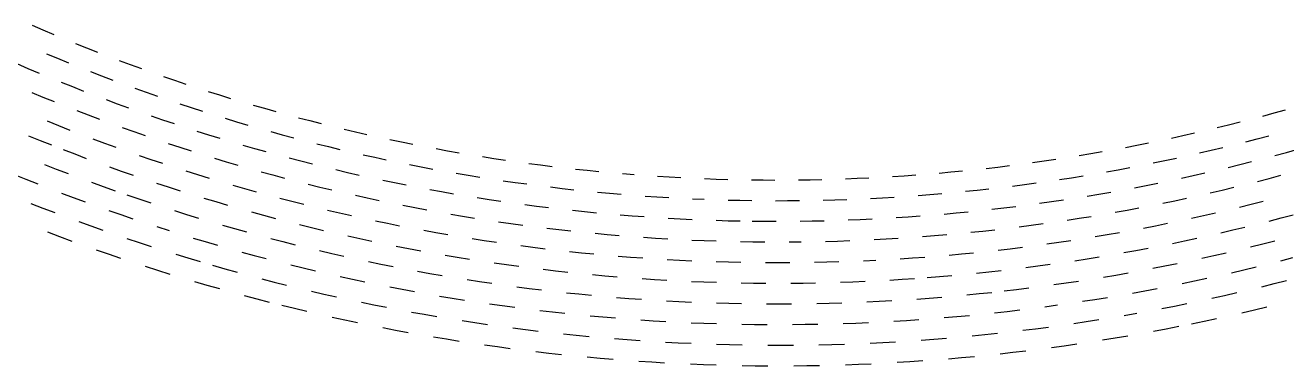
# Model space of a CAD drawing. Header units: metres. Extents: x -298 to 300, y -298 to 299.
# Drawn here: x -109.4 to 73.3, y -297.7 to -248.4 of the extents above; entities that cross this region are included whole.
import ezdxf

# ---------------------------------------------------------------- set-up
doc = ezdxf.new("R2010")
doc.units = ezdxf.units.M

msp = doc.modelspace()

# ---------------------------------------------------------------- linework, layer by layer
for p, q in [((-108.40089, -248.39888, -692.8203), (-106.83686, -249.07234, -692.8203)), ((-106.83686, -249.07234, -692.8203), (-105.268684, -249.73598, -692.8203)), ((-102.12, -251.03355, -692.8203), (-100.53962, -251.6675, -692.8203)), ((-100.53962, -251.6675, -692.8203), (-98.95533, -252.29147, -692.8203)), ((-106.334724, -252.53215, -692.8203), (-104.74482, -253.19254, -692.8203)), ((-104.74482, -253.19254, -692.8203), (-103.150826, -253.84293, -692.8203)), ((-95.775154, -253.50949, -692.8203), (-94.17939, -254.10347, -692.8203)), ((-110.60096, -253.96489, -692.8203), (-109.00196, -254.65207, -692.8203)), ((-109.00196, -254.65207, -692.8203), (-107.39863, -255.3292, -692.8203)), ((-99.95075, -255.11357, -692.8203), (-98.34486, -255.73376, -692.8203)), ((-98.34486, -255.73376, -692.8203), (-96.735054, -256.34384, -692.8203)), ((-94.17939, -254.10347, -692.8203), (-92.57996, -254.68742, -692.8203)), ((-104.17951, -256.65308, -692.8203), (-102.56379, -257.29984, -692.8203)), ((-102.56379, -257.29984, -692.8203), (-100.94404, -257.93643, -692.8203)), ((-93.50422, -257.53363, -692.8203), (-91.88331, -258.11325, -692.8203)), ((-89.37037, -255.82507, -692.8203), (-87.76026, -256.37875, -692.8203)), ((-87.76026, -256.37875, -692.8203), (-86.146736, -256.9223, -692.8203)), ((-108.46046, -258.12704, -692.8203), (-106.835396, -258.80066, -692.8203)), ((-106.835396, -258.80066, -692.8203), (-105.20612, -259.46408, -692.8203)), ((-97.69282, -259.179, -692.8203), (-96.06141, -259.7849, -692.8203)), ((-91.88331, -258.11325, -692.8203), (-90.258736, -258.68268, -692.8203)), ((-82.909676, -257.97888, -692.8203), (-81.28626, -258.4919, -692.8203)), ((-81.28626, -258.4919, -692.8203), (-79.659676, -258.99472, -692.8203)), ((-101.93525, -260.7601, -692.8203), (-100.29383, -261.39267, -692.8203)), ((-96.06141, -259.7849, -692.8203), (-94.42628, -260.38055, -692.8203)), ((-86.99915, -259.79083, -692.8203), (-85.364265, -260.3295, -692.8203)), ((-85.364265, -260.3295, -692.8203), (-83.72602, -260.8579, -692.8203)), ((-76.397224, -259.9696, -692.8203), (-74.76154, -260.44165, -692.8203)), ((-74.76154, -260.44165, -692.8203), (-73.12287, -260.9034, -692.8203)), ((69.803215, -261.55344, -692.8203), (71.44439, -261.1069, -692.8203)), ((71.44439, -261.1069, -692.8203), (73.082695, -260.65005, -692.8203)), ((-106.2306, -262.27588, -692.8203), (-104.579475, -262.93542, -692.8203)), ((-104.579475, -262.93542, -692.8203), (-102.924324, -263.58453, -692.8203)), ((-100.29383, -261.39267, -692.8203), (-98.648445, -262.0149, -692.8203)), ((-91.144966, -261.541, -692.8203), (-89.49891, -262.10568, -692.8203)), ((-89.49891, -262.10568, -692.8203), (-87.849434, -262.66003, -692.8203)), ((-80.439766, -261.88376, -692.8203), (-78.79188, -262.3812, -692.8203)), ((-78.79188, -262.3812, -692.8203), (-77.14094, -262.86823, -692.8203)), ((-69.837105, -261.79596, -692.8203), (-68.19013, -262.22675, -692.8203)), ((-68.19013, -262.22675, -692.8203), (-66.540474, -262.64713, -692.8203)), ((63.21123, -263.2363, -692.8203), (64.86321, -262.8311, -692.8203)), ((64.86321, -262.8311, -692.8203), (66.512566, -262.41556, -692.8203)), ((-108.91749, -264.41214, -692.8203), (-107.25294, -265.0885, -692.8203)), ((-99.60194, -264.85153, -692.8203), (-97.93488, -265.46933, -692.8203)), ((-95.3462, -263.22824, -692.8203), (-93.68946, -263.81934, -692.8203)), ((-93.68946, -263.81934, -692.8203), (-92.02906, -264.4, -692.8203)), ((-84.54017, -263.73758, -692.8203), (-82.8805, -264.26074, -692.8203)), ((-82.8805, -264.26074, -692.8203), (-81.21766, -264.77344, -692.8203)), ((-73.830086, -263.81113, -692.8203), (-72.17036, -264.26697, -692.8203)), ((-72.17036, -264.26697, -692.8203), (-70.50776, -264.71234, -692.8203)), ((-63.23347, -263.45682, -692.8203), (-61.576244, -263.84604, -692.8203)), ((-61.576244, -263.84604, -692.8203), (-59.916637, -264.22485, -692.8203)), ((56.578785, -264.75302, -692.8203), (58.240467, -264.38947, -692.8203)), ((58.240467, -264.38947, -692.8203), (59.89983, -264.01547, -692.8203)), ((67.34777, -265.28915, -692.8203), (69.01244, -264.85794, -692.8203)), ((69.01244, -264.85794, -692.8203), (70.67443, -264.4163, -692.8203)), ((-107.25294, -265.0885, -692.8203), (-105.584175, -265.7544, -692.8203)), ((-103.91126, -266.4098, -692.8203), (-102.23426, -267.05466, -692.8203)), ((-97.93488, -265.46933, -692.8203), (-96.263985, -266.07666, -692.8203)), ((-88.69752, -265.52994, -692.8203), (-87.0265, -266.0792, -692.8203)), ((-87.0265, -266.0792, -692.8203), (-85.35206, -266.61792, -692.8203)), ((-77.882454, -265.76746, -692.8203), (-76.21027, -266.24872, -692.8203)), ((-76.21027, -266.24872, -692.8203), (-74.535164, -266.71945, -692.8203)), ((-67.174446, -265.57175, -692.8203), (-65.50379, -265.9857, -692.8203)), ((-65.50379, -265.9857, -692.8203), (-63.830578, -266.38913, -692.8203)), ((-56.590466, -264.95114, -692.8203), (-54.924023, -265.29858, -692.8203)), ((-54.924023, -265.29858, -692.8203), (-53.255505, -265.63556, -692.8203)), ((-49.912304, -266.27798, -692.8203), (-48.237743, -266.58347, -692.8203)), ((-48.237743, -266.58347, -692.8203), (-46.56135, -266.87836, -692.8203)), ((49.910023, -266.10263, -692.8203), (51.58037, -265.78094, -692.8203)), ((51.58037, -265.78094, -692.8203), (53.248646, -265.44876, -692.8203)), ((60.662525, -266.90915, -692.8203), (62.337635, -266.5199, -692.8203)), ((62.337635, -266.5199, -692.8203), (64.01025, -266.12012, -692.8203)), ((73.22497, -266.82092, -692.8203), (74.89916, -266.35278, -692.8203)), ((-102.23426, -267.05466, -692.8203), (-100.55329, -267.68896, -692.8203)), ((-92.91096, -267.2597, -692.8203), (-91.22895, -267.8354, -692.8203)), ((-91.22895, -267.8354, -692.8203), (-89.5434, -268.4005, -692.8203)), ((-81.993355, -267.66373, -692.8203), (-80.30915, -268.1708, -692.8203)), ((-80.30915, -268.1708, -692.8203), (-78.62177, -268.66727, -692.8203)), ((-71.176155, -267.62927, -692.8203), (-69.4925, -268.06836, -692.8203)), ((-69.4925, -268.06836, -692.8203), (-67.80616, -268.49683, -692.8203)), ((-60.47688, -267.16446, -692.8203), (-58.79646, -267.5363, -692.8203)), ((-58.79646, -267.5363, -692.8203), (-57.11372, -267.89755, -692.8203)), ((-43.203136, -267.43658, -692.8203), (-41.521557, -267.69983, -692.8203)), ((-41.521557, -267.69983, -692.8203), (-39.83833, -267.95255, -692.8203)), ((-36.467358, -268.42618, -692.8203), (-34.779736, -268.6471, -692.8203)), ((36.480335, -268.29733, -692.8203), (38.164906, -268.05994, -692.8203)), ((38.164906, -268.05994, -692.8203), (39.84795, -267.81195, -692.8203)), ((43.209095, -267.28433, -692.8203), (44.887135, -267.00473, -692.8203)), ((44.887135, -267.00473, -692.8203), (46.563282, -266.71454, -692.8203)), ((53.938465, -268.3607, -692.8203), (55.622913, -268.01364, -692.8203)), ((55.622913, -268.01364, -692.8203), (57.305103, -267.656, -692.8203)), ((66.499626, -268.58807, -692.8203), (68.18511, -268.16214, -692.8203)), ((71.547844, -267.27853, -692.8203), (73.22497, -266.82092, -692.8203)), ((-110.99122, -270.0269, -692.8203), (-109.29127, -270.7162, -692.8203)), ((-106.58668, -268.5742, -692.8203), (-104.896065, -269.2358, -692.8203)), ((-104.896065, -269.2358, -692.8203), (-103.2013, -269.8868, -692.8203)), ((-97.179634, -268.9258, -692.8203), (-95.48707, -269.5283, -692.8203)), ((-95.48707, -269.5283, -692.8203), (-93.79072, -270.12015, -692.8203)), ((-86.16187, -269.4989, -692.8203), (-84.46601, -270.0321, -692.8203)), ((-84.46601, -270.0321, -692.8203), (-82.76685, -270.55466, -692.8203)), ((-75.23798, -269.62833, -692.8203), (-73.54163, -270.0929, -692.8203)), ((-73.54163, -270.0929, -692.8203), (-71.842415, -270.54675, -692.8203)), ((-64.425545, -269.32196, -692.8203), (-62.731457, -269.71857, -692.8203)), ((-62.731457, -269.71857, -692.8203), (-61.034924, -270.1045, -692.8203)), ((-53.74171, -268.5883, -692.8203), (-52.052563, -268.9178, -692.8203)), ((-52.052563, -268.9178, -692.8203), (-50.36134, -269.23663, -692.8203)), ((-46.973156, -269.8424, -692.8203), (-45.276318, -270.1293, -692.8203)), ((-45.276318, -270.1293, -692.8203), (-43.57777, -270.40555, -692.8203)), ((-34.779736, -268.6471, -692.8203), (-33.09077, -268.8574, -692.8203)), ((-29.709116, -269.24612, -692.8203), (-28.01655, -269.42456, -692.8203)), ((-28.01655, -269.42456, -692.8203), (-26.322886, -269.59235, -692.8203)), ((-22.932688, -269.896, -692.8203), (-21.236216, -270.03183, -692.8203)), ((-17.841013, -270.2715, -692.8203), (-16.142344, -270.37534, -692.8203)), ((16.169363, -270.318, -692.8203), (17.8673, -270.20813, -692.8203)), ((17.8673, -270.20813, -692.8203), (19.564444, -270.08765, -692.8203)), ((22.956228, -269.81464, -692.8203), (24.650747, -269.66217, -692.8203)), ((24.650747, -269.66217, -692.8203), (26.344229, -269.49905, -692.8203)), ((29.727957, -269.14093, -692.8203), (31.418081, -268.94595, -692.8203)), ((31.418081, -268.94595, -692.8203), (33.10686, -268.74036, -692.8203)), ((42.090443, -270.49286, -692.8203), (43.788685, -270.22018, -692.8203)), ((47.179676, -269.64288, -692.8203), (48.872425, -269.33826, -692.8203)), ((48.872425, -269.33826, -692.8203), (50.56316, -269.023, -692.8203)), ((58.03362, -270.55853, -692.8203), (59.73174, -270.18573, -692.8203)), ((59.73174, -270.18573, -692.8203), (61.42748, -269.80225, -692.8203)), ((64.811516, -269.00342, -692.8203), (66.499626, -268.58807, -692.8203)), ((70.72552, -270.59268, -692.8203), (72.423454, -270.14017, -692.8203)), ((-109.29127, -270.7162, -692.8203), (-107.587166, -271.39478, -692.8203)), ((-99.79975, -271.15677, -692.8203), (-98.09309, -271.7757, -692.8203)), ((-98.09309, -271.7757, -692.8203), (-96.38264, -272.38388, -692.8203)), ((-90.38715, -271.27176, -692.8203), (-88.68006, -271.8315, -692.8203)), ((-88.68006, -271.8315, -692.8203), (-86.96949, -272.38052, -692.8203)), ((-79.358955, -271.5677, -692.8203), (-77.650276, -272.0581, -692.8203)), ((-77.650276, -272.0581, -692.8203), (-75.93861, -272.53778, -692.8203)), ((-68.43568, -271.42245, -692.8203), (-66.72828, -271.8442, -692.8203)), ((-66.72828, -271.8442, -692.8203), (-65.01826, -272.25525, -692.8203)), ((-57.634777, -270.84436, -692.8203), (-55.931286, -271.19827, -692.8203)), ((-55.931286, -271.19827, -692.8203), (-54.22566, -271.54144, -692.8203)), ((-40.17561, -270.92596, -692.8203), (-38.47212, -271.17014, -692.8203)), ((-38.47212, -271.17014, -692.8203), (-36.767223, -271.4036, -692.8203)), ((-33.35322, -271.83835, -692.8203), (-31.644236, -272.03964, -692.8203)), ((-31.644236, -272.03964, -692.8203), (-29.934092, -272.23016, -692.8203)), ((-16.142344, -270.37534, -692.8203), (-14.443125, -270.4685, -692.8203)), ((-11.0431, -270.62277, -692.8203), (-9.342478, -270.68387, -692.8203)), ((-9.342478, -270.68387, -692.8203), (-7.641489, -270.7343, -692.8203)), ((-4.238779, -270.8031, -692.8203), (-2.537241, -270.82144, -692.8203)), ((-2.537241, -270.82144, -692.8203), (-0.835581, -270.82913, -692.8203)), ((2.567556, -270.81238, -692.8203), (4.268972, -270.78796, -692.8203)), ((4.268972, -270.78796, -692.8203), (5.970205, -270.7529, -692.8203)), ((9.371756, -270.65063, -692.8203), (11.071951, -270.5835, -692.8203)), ((11.071951, -270.5835, -692.8203), (12.771658, -270.50568, -692.8203)), ((28.449392, -272.2892, -692.8203), (30.159292, -272.1022, -692.8203)), ((33.575367, -271.69595, -692.8203), (35.28136, -271.47675, -692.8203)), ((35.28136, -271.47675, -692.8203), (36.98595, -271.2468, -692.8203)), ((40.390553, -270.75485, -692.8203), (42.090443, -270.49286, -692.8203)), ((51.218494, -271.9429, -692.8203), (52.925526, -271.61288, -692.8203)), ((52.925526, -271.61288, -692.8203), (54.63042, -271.27213, -692.8203)), ((63.906055, -272.29587, -692.8203), (65.61492, -271.88614, -692.8203)), ((69.02471, -271.03455, -692.8203), (70.72552, -270.59268, -692.8203)), ((-104.16621, -272.71973, -692.8203), (-102.44959, -273.36606, -692.8203)), ((-102.44959, -273.36606, -692.8203), (-100.72901, -274.0016, -692.8203)), ((-94.66834, -272.98126, -692.8203), (-92.950386, -273.5679, -692.8203)), ((-92.950386, -273.5679, -692.8203), (-91.22877, -274.1437, -692.8203)), ((-83.538216, -273.44623, -692.8203), (-81.817635, -273.96286, -692.8203)), ((-81.817635, -273.96286, -692.8203), (-80.09388, -274.4687, -692.8203)), ((-72.50648, -273.46478, -692.8203), (-70.78608, -273.9121, -692.8203)), ((-70.78608, -273.9121, -692.8203), (-69.062996, -274.3486, -692.8203)), ((-61.59071, -273.045, -692.8203), (-59.873302, -273.42374, -692.8203)), ((-59.873302, -273.42374, -692.8203), (-58.153576, -273.79163, -692.8203)), ((-50.808178, -272.19562, -692.8203), (-49.096447, -272.50656, -692.8203)), ((-49.096447, -272.50656, -692.8203), (-47.382824, -272.80676, -692.8203)), ((-43.950085, -273.37485, -692.8203), (-42.23115, -273.64267, -692.8203)), ((-42.23115, -273.64267, -692.8203), (-40.51057, -273.89972, -692.8203)), ((-26.510324, -272.57898, -692.8203), (-24.796946, -272.73724, -692.8203)), ((-24.796946, -272.73724, -692.8203), (-23.08259, -272.88474, -692.8203)), ((-19.651316, -273.1474, -692.8203), (-17.93458, -273.26254, -692.8203)), ((-17.93458, -273.26254, -692.8203), (-16.217112, -273.3669, -692.8203)), ((-12.780527, -273.54324, -692.8203), (-11.061472, -273.6152, -692.8203)), ((-7.622263, -273.72675, -692.8203), (-5.902231, -273.7663, -692.8203)), ((-5.902231, -273.7663, -692.8203), (-4.181955, -273.79507, -692.8203)), ((-0.741221, -273.82013, -692.8203), (0.979238, -273.81647, -692.8203)), ((0.979238, -273.81647, -692.8203), (2.699575, -273.80197, -692.8203)), ((6.139761, -273.7406, -692.8203), (7.859426, -273.6937, -692.8203)), ((7.859426, -273.6937, -692.8203), (9.578787, -273.63596, -692.8203)), ((13.016226, -273.48816, -692.8203), (14.734121, -273.39807, -692.8203)), ((14.734121, -273.39807, -692.8203), (16.451406, -273.29718, -692.8203)), ((19.88384, -273.06305, -692.8203), (21.598867, -272.9298, -692.8203)), ((21.598867, -272.9298, -692.8203), (23.312979, -272.7858, -692.8203)), ((26.738333, -272.46548, -692.8203), (28.449392, -272.2892, -692.8203)), ((37.493824, -274.19595, -692.8203), (39.215443, -273.95206, -692.8203)), ((39.215443, -273.95206, -692.8203), (40.935413, -273.6974, -692.8203)), ((44.370472, -273.15564, -692.8203), (46.085316, -272.8686, -692.8203)), ((46.085316, -272.8686, -692.8203), (47.79833, -272.57077, -692.8203)), ((55.324635, -274.18307, -692.8203), (57.045643, -273.8272, -692.8203)), ((57.045643, -273.8272, -692.8203), (58.76433, -273.4605, -692.8203)), ((62.19463, -272.69485, -692.8203), (63.906055, -272.29587, -692.8203)), ((68.14489, -274.3427, -692.8203), (69.86645, -273.90634, -692.8203)), ((-108.5857, -274.21603, -692.8203), (-106.859566, -274.89014, -692.8203)), ((-106.859566, -274.89014, -692.8203), (-105.12928, -275.55334, -692.8203)), ((-97.27601, -275.24014, -692.8203), (-95.54383, -275.8431, -692.8203)), ((-87.77491, -275.2628, -692.8203), (-86.042854, -275.80603, -692.8203)), ((-86.042854, -275.80603, -692.8203), (-84.30738, -276.33838, -692.8203)), ((-76.63703, -275.44778, -692.8203), (-74.90412, -275.92102, -692.8203)), ((-65.60871, -275.18903, -692.8203), (-63.877758, -275.59296, -692.8203)), ((-63.877758, -275.59296, -692.8203), (-62.1443, -275.986, -692.8203)), ((-54.70741, -274.495, -692.8203), (-52.98115, -274.8304, -692.8203)), ((-52.98115, -274.8304, -692.8203), (-51.252758, -275.155, -692.8203)), ((-47.790173, -275.7715, -692.8203), (-46.056103, -276.06342, -692.8203)), ((-37.06483, -274.38132, -692.8203), (-35.339794, -274.60587, -692.8203)), ((-35.339794, -274.60587, -692.8203), (-33.613354, -274.81958, -692.8203)), ((-30.156748, -275.21442, -692.8203), (-28.426706, -275.39554, -692.8203)), ((-28.426706, -275.39554, -692.8203), (-26.695505, -275.5658, -692.8203)), ((23.672049, -275.7567, -692.8203), (25.40386, -275.59964, -692.8203)), ((25.40386, -275.59964, -692.8203), (27.134695, -275.4317, -692.8203)), ((30.592886, -275.06317, -692.8203), (32.32018, -274.8626, -692.8203)), ((32.32018, -274.8626, -692.8203), (34.04613, -274.6512, -692.8203)), ((48.419178, -275.49826, -692.8203), (50.14861, -275.18573, -692.8203)), ((50.14861, -275.18573, -692.8203), (51.876087, -274.86234, -692.8203)), ((61.23186, -275.9799, -692.8203), (62.963917, -275.58688, -692.8203)), ((66.420525, -274.76828, -692.8203), (68.14489, -274.3427, -692.8203)), ((-101.65638, -276.84708, -692.8203), (-99.91395, -277.47754, -692.8203)), ((-99.91395, -277.47754, -692.8203), (-98.16755, -278.09705, -692.8203)), ((-95.54383, -275.8431, -692.8203), (-93.80781, -276.43518, -692.8203)), ((-90.32496, -277.58652, -692.8203), (-88.57819, -278.14575, -692.8203)), ((-80.82667, -277.3703, -692.8203), (-79.08149, -277.86984, -692.8203)), ((-74.90412, -275.92102, -692.8203), (-73.16828, -276.38336, -692.8203)), ((-69.68806, -277.27524, -692.8203), (-67.943855, -277.70477, -692.8203)), ((-58.670177, -276.73935, -692.8203), (-56.929638, -277.0996, -692.8203)), ((-56.929638, -277.0996, -692.8203), (-55.186962, -277.44894, -692.8203)), ((-46.056103, -276.06342, -692.8203), (-44.3202, -276.34445, -692.8203)), ((-40.843334, -276.87375, -692.8203), (-39.10255, -277.12198, -692.8203)), ((-39.10255, -277.12198, -692.8203), (-37.36018, -277.35928, -692.8203)), ((-23.230234, -275.87363, -692.8203), (-21.496225, -276.0112, -692.8203)), ((-21.496225, -276.0112, -692.8203), (-19.761423, -276.1379, -692.8203)), ((-16.289621, -276.35855, -692.8203), (-14.552805, -276.4525, -692.8203)), ((-14.552805, -276.4525, -692.8203), (-12.815439, -276.53558, -692.8203)), ((-9.339304, -276.66895, -692.8203), (-7.600718, -276.7192, -692.8203)), ((-7.600718, -276.7192, -692.8203), (-5.861887, -276.75858, -692.8203)), ((-4.122873, -276.78702, -692.8203), (-2.383738, -276.80453, -692.8203)), ((-2.383738, -276.80453, -692.8203), (-0.64448, -276.81113, -692.8203)), ((2.833852, -276.7915, -692.8203), (4.572805, -276.76532, -692.8203)), ((4.572805, -276.76532, -692.8203), (6.311575, -276.72818, -692.8203)), ((9.788137, -276.6212, -692.8203), (11.525808, -276.5513, -692.8203)), ((11.525808, -276.5513, -692.8203), (13.263052, -276.4705, -692.8203)), ((16.735647, -276.27618, -692.8203), (18.470999, -276.16266, -692.8203)), ((18.470999, -276.16266, -692.8203), (20.205557, -276.03824, -692.8203)), ((34.519093, -277.60617, -692.8203), (36.262196, -277.38092, -692.8203)), ((36.262196, -277.38092, -692.8203), (38.003895, -277.1447, -692.8203)), ((41.482533, -276.63953, -692.8203), (43.21935, -276.37054, -692.8203)), ((43.21935, -276.37054, -692.8203), (44.954456, -276.09067, -692.8203)), ((52.535877, -277.7813, -692.8203), (54.27959, -277.4429, -692.8203)), ((54.27959, -277.4429, -692.8203), (56.021046, -277.09354, -692.8203)), ((59.497303, -276.362, -692.8203), (61.23186, -275.9799, -692.8203)), ((65.48321, -278.0696, -692.8203), (67.228325, -277.64984, -692.8203)), ((70.71044, -276.77753, -692.8203), (72.44726, -276.32498, -692.8203)), ((72.44726, -276.32498, -692.8203), (74.181206, -275.8615, -692.8203)), ((-106.16718, -278.35834, -692.8203), (-104.414986, -279.0172, -692.8203)), ((-104.414986, -279.0172, -692.8203), (-102.6587, -279.665, -692.8203)), ((-94.6634, -279.30304, -692.8203), (-92.90571, -279.88953, -692.8203)), ((-85.07435, -279.2312, -692.8203), (-83.31739, -279.7574, -692.8203)), ((-79.08149, -277.86984, -692.8203), (-77.33332, -278.35837, -692.8203)), ((-73.82789, -279.30246, -692.8203), (-72.07081, -279.75797, -692.8203)), ((-67.943855, -277.70477, -692.8203), (-66.19703, -278.12332, -692.8203)), ((-62.69563, -278.92743, -692.8203), (-60.941296, -279.31296, -692.8203)), ((-60.941296, -279.31296, -692.8203), (-59.18452, -279.68747, -692.8203)), ((-51.69514, -278.11475, -692.8203), (-49.94618, -278.43115, -692.8203)), ((-49.94618, -278.43115, -692.8203), (-48.195324, -278.73657, -692.8203)), ((-44.68806, -279.31436, -692.8203), (-42.931774, -279.58673, -692.8203)), ((-33.87129, -277.80103, -692.8203), (-32.12489, -278.00543, -692.8203)), ((-32.12489, -278.00543, -692.8203), (-30.377207, -278.19885, -692.8203)), ((-26.878428, -278.55276, -692.8203), (-25.127512, -278.71323, -692.8203)), ((-25.127512, -278.71323, -692.8203), (-23.37562, -278.86267, -692.8203)), ((-19.869211, -279.12854, -692.8203), (-18.114878, -279.24496, -692.8203)), ((-18.114878, -279.24496, -692.8203), (-16.359873, -279.3503, -692.8203)), ((13.512136, -279.4527, -692.8203), (15.267508, -279.35938, -692.8203)), ((15.267508, -279.35938, -692.8203), (17.022207, -279.255, -692.8203)), ((20.52947, -279.01324, -692.8203), (22.28185, -278.87582, -692.8203)), ((22.28185, -278.87582, -692.8203), (24.033316, -278.72742, -692.8203)), ((27.533255, -278.39758, -692.8203), (29.281607, -278.21622, -692.8203)), ((29.281607, -278.21622, -692.8203), (31.028738, -278.02383, -692.8203)), ((45.5407, -279.0253, -692.8203), (47.292408, -278.7308, -692.8203)), ((47.292408, -278.7308, -692.8203), (49.042225, -278.42526, -692.8203)), ((58.477222, -279.63876, -692.8203), (60.23241, -279.26297, -692.8203)), ((63.735462, -278.4784, -692.8203), (65.48321, -278.0696, -692.8203)), ((-99.1341, -280.92743, -692.8203), (-97.365974, -281.54202, -692.8203)), ((-92.90571, -279.88953, -692.8203), (-91.14442, -280.4649, -692.8203)), ((-83.31739, -279.7574, -692.8203), (-81.55726, -280.27252, -692.8203)), ((-78.02735, -281.26953, -692.8203), (-76.25782, -281.75137, -692.8203)), ((-72.07081, -279.75797, -692.8203), (-70.31098, -280.20242, -692.8203)), ((-66.78309, -281.05807, -692.8203), (-65.015205, -281.46924, -692.8203)), ((-55.664196, -280.40332, -692.8203), (-53.90077, -280.74463, -692.8203)), ((-53.90077, -280.74463, -692.8203), (-52.135265, -281.07486, -692.8203)), ((-42.931774, -279.58673, -692.8203), (-41.17384, -279.84805, -692.8203)), ((-37.65333, -280.3375, -692.8203), (-35.89082, -280.56564, -692.8203)), ((-35.89082, -280.56564, -692.8203), (-34.126965, -280.78268, -692.8203)), ((-30.595407, -281.18353, -692.8203), (-28.82783, -281.36728, -692.8203)), ((-12.848032, -279.52798, -692.8203), (-11.091379, -279.60025, -692.8203)), ((-11.091379, -279.60025, -692.8203), (-9.33436, -279.6615, -692.8203)), ((-5.819345, -279.75085, -692.8203), (-4.061533, -279.77896, -692.8203)), ((-4.061533, -279.77896, -692.8203), (-2.303538, -279.79605, -692.8203)), ((1.212454, -279.79703, -692.8203), (2.970327, -279.78098, -692.8203)), ((6.485647, -279.7157, -692.8203), (8.242849, -279.6665, -692.8203)), ((8.242849, -279.6665, -692.8203), (9.999746, -279.60626, -692.8203)), ((31.466787, -280.98422, -692.8203), (33.23125, -280.77808, -692.8203)), ((33.23125, -280.77808, -692.8203), (34.994312, -280.56085, -692.8203)), ((38.516224, -280.09317, -692.8203), (40.27483, -279.84274, -692.8203)), ((40.27483, -279.84274, -692.8203), (42.03185, -279.5813, -692.8203)), ((49.66753, -281.3519, -692.8203), (51.433765, -281.03143, -692.8203)), ((51.433765, -281.03143, -692.8203), (53.197926, -280.69986, -692.8203)), ((56.719715, -280.0035, -692.8203), (58.477222, -279.63876, -692.8203)), ((68.03832, -280.53085, -692.8203), (69.79882, -280.095, -692.8203)), ((69.79882, -280.095, -692.8203), (71.55657, -279.6481, -692.8203)), ((-97.365974, -281.54202, -692.8203), (-95.59406, -282.14548, -692.8203)), ((-87.61121, -281.58246, -692.8203), (-85.839424, -282.1245, -692.8203)), ((-85.839424, -282.1245, -692.8203), (-84.06428, -282.65546, -692.8203)), ((-76.25782, -281.75137, -692.8203), (-74.4853, -282.2221, -692.8203)), ((-70.93165, -283.1301, -692.8203), (-69.15064, -283.5673, -692.8203)), ((-65.015205, -281.46924, -692.8203), (-63.244823, -281.86932, -692.8203)), ((-59.696667, -282.63602, -692.8203), (-57.91908, -283.00262, -692.8203)), ((-57.91908, -283.00262, -692.8203), (-56.139294, -283.35806, -692.8203)), ((-48.598217, -281.702, -692.8203), (-46.826855, -281.99887, -692.8203)), ((-46.826855, -281.99887, -692.8203), (-45.05366, -282.2846, -692.8203)), ((-41.502087, -282.82266, -692.8203), (-39.72389, -283.07492, -692.8203)), ((-39.72389, -283.07492, -692.8203), (-37.944164, -283.316, -692.8203)), ((-28.82783, -281.36728, -692.8203), (-27.059092, -281.53992, -692.8203)), ((-23.518747, -281.85187, -692.8203), (-21.74714, -281.99115, -692.8203)), ((-21.74714, -281.99115, -692.8203), (-19.974802, -282.1193, -692.8203)), ((-16.427805, -282.34216, -692.8203), (-14.653391, -282.4369, -692.8203)), ((-14.653391, -282.4369, -692.8203), (-12.878428, -282.52045, -692.8203)), ((-9.327097, -282.6541, -692.8203), (-7.550974, -282.7042, -692.8203)), ((-7.550974, -282.7042, -692.8203), (-5.774485, -282.74313, -692.8203)), ((-2.22114, -282.78754, -692.8203), (-0.444346, -282.79297, -692.8203)), ((-0.444346, -282.79297, -692.8203), (1.332449, -282.78726, -692.8203)), ((4.885672, -282.7423, -692.8203), (6.661978, -282.70312, -692.8203)), ((6.661978, -282.70312, -692.8203), (8.437979, -282.65277, -692.8203)), ((11.98876, -282.5186, -692.8203), (13.763479, -282.43475, -692.8203)), ((17.311026, -282.23367, -692.8203), (19.08373, -282.11642, -692.8203)), ((19.08373, -282.11642, -692.8203), (20.855703, -281.98804, -692.8203)), ((24.396902, -281.69788, -692.8203), (26.166067, -281.53613, -692.8203)), ((26.166067, -281.53613, -692.8203), (27.934134, -281.36325, -692.8203)), ((37.252064, -283.2838, -692.8203), (39.03075, -283.04126, -692.8203)), ((42.583424, -282.5227, -692.8203), (44.357166, -282.2467, -692.8203)), ((44.357166, -282.2467, -692.8203), (46.1292, -281.95953, -692.8203)), ((55.642445, -283.27103, -692.8203), (57.42058, -282.91296, -692.8203)), ((60.969776, -282.16342, -692.8203), (62.740772, -281.77194, -692.8203)), ((62.740772, -281.77194, -692.8203), (64.50921, -281.36932, -692.8203)), ((72.40484, -282.5181, -692.8203), (74.17773, -282.05478, -692.8203)), ((-92.03901, -283.31888, -692.8203), (-90.25605, -283.8888, -692.8203)), ((-90.25605, -283.8888, -692.8203), (-88.46961, -284.4475, -692.8203)), ((-82.2859, -283.17523, -692.8203), (-80.50428, -283.6838, -692.8203)), ((-80.50428, -283.6838, -692.8203), (-78.71949, -284.18118, -692.8203)), ((-69.15064, -283.5673, -692.8203), (-67.36695, -283.9933, -692.8203)), ((-63.79176, -284.81168, -692.8203), (-62.000378, -285.20395, -692.8203)), ((-52.57313, -284.03534, -692.8203), (-50.787, -284.35718, -692.8203)), ((-50.787, -284.35718, -692.8203), (-48.99885, -284.66776, -692.8203)), ((-34.380383, -283.76462, -692.8203), (-32.596447, -283.9721, -692.8203)), ((-32.596447, -283.9721, -692.8203), (-30.811289, -284.16837, -692.8203)), ((-27.237497, -284.52725, -692.8203), (-25.449045, -284.68988, -692.8203)), ((-25.449045, -284.68988, -692.8203), (-23.659616, -284.84122, -692.8203)), ((21.184134, -284.96262, -692.8203), (22.973867, -284.82098, -692.8203)), ((22.973867, -284.82098, -692.8203), (24.762686, -284.6681, -692.8203)), ((28.33721, -284.32864, -692.8203), (30.122793, -284.1421, -692.8203)), ((30.122793, -284.1421, -692.8203), (31.907095, -283.9443, -692.8203)), ((35.47179, -283.51517, -692.8203), (37.252064, -283.2838, -692.8203)), ((46.7199, -284.89337, -692.8203), (48.508472, -284.59134, -692.8203)), ((48.508472, -284.59134, -692.8203), (50.295033, -284.27808, -692.8203)), ((53.86211, -283.6179, -692.8203), (55.642445, -283.27103, -692.8203)), ((65.28515, -284.25974, -692.8203), (67.06921, -283.8411, -692.8203)), ((67.06921, -283.8411, -692.8203), (68.85052, -283.4113, -692.8203)), ((-84.88636, -285.53116, -692.8203), (-83.08973, -286.0561, -692.8203)), ((-83.08973, -286.0561, -692.8203), (-81.2898, -286.5697, -692.8203)), ((-75.140816, -285.1422, -692.8203), (-73.34705, -285.60583, -692.8203)), ((-73.34705, -285.60583, -692.8203), (-71.55042, -286.0582, -692.8203)), ((-62.000378, -285.20395, -692.8203), (-60.206615, -285.58502, -692.8203)), ((-56.612072, -286.31323, -692.8203), (-54.811535, -286.66037, -692.8203)), ((-54.811535, -286.66037, -692.8203), (-53.0088, -286.99622, -692.8203)), ((-45.417004, -285.2552, -692.8203), (-43.623425, -285.532, -692.8203)), ((-43.623425, -285.532, -692.8203), (-41.828136, -285.79755, -692.8203)), ((-38.2328, -286.29477, -692.8203), (-36.432873, -286.52643, -692.8203)), ((-36.432873, -286.52643, -692.8203), (-34.631542, -286.74677, -692.8203)), ((-20.078074, -285.11017, -692.8203), (-18.286142, -285.22778, -692.8203)), ((-18.286142, -285.22778, -692.8203), (-16.49354, -285.3341, -692.8203)), ((-12.906504, -285.51297, -692.8203), (-11.112253, -285.5855, -692.8203)), ((-11.112253, -285.5855, -692.8203), (-9.317637, -285.64676, -692.8203)), ((-5.727426, -285.73544, -692.8203), (-3.931956, -285.76285, -692.8203)), ((-3.931956, -285.76285, -692.8203), (-2.136423, -285.779, -692.8203)), ((1.454702, -285.77744, -692.8203), (3.250173, -285.7597, -692.8203)), ((3.250173, -285.7597, -692.8203), (5.045523, -285.7307, -692.8203)), ((8.635366, -285.63892, -692.8203), (10.429739, -285.57608, -692.8203)), ((10.429739, -285.57608, -692.8203), (12.223684, -285.502, -692.8203)), ((15.809927, -285.32, -692.8203), (17.602041, -285.21216, -692.8203)), ((17.602041, -285.21216, -692.8203), (19.393484, -285.093, -692.8203)), ((32.34966, -286.9041, -692.8203), (34.151295, -286.6923, -692.8203)), ((34.151295, -286.6923, -692.8203), (35.951527, -286.46918, -692.8203)), ((39.547596, -285.989, -692.8203), (41.34325, -285.732, -692.8203)), ((41.34325, -285.732, -692.8203), (43.137196, -285.4637, -692.8203)), ((52.72777, -286.8753, -692.8203), (54.528614, -286.5355, -692.8203)), ((58.123646, -285.82196, -692.8203), (59.917652, -285.44827, -692.8203)), ((59.917652, -285.44827, -692.8203), (61.70934, -285.06332, -692.8203)), ((69.664604, -286.2912, -692.8203), (71.461296, -285.845, -692.8203)), ((71.461296, -285.845, -692.8203), (73.25512, -285.38757, -692.8203)), ((-77.68061, -287.56293, -692.8203), (-75.87141, -288.0425, -692.8203)), ((-75.87141, -288.0425, -692.8203), (-74.05927, -288.5107, -692.8203)), ((-67.94886, -286.92896, -692.8203), (-66.14405, -287.34738, -692.8203)), ((-66.14405, -287.34738, -692.8203), (-64.33668, -287.7544, -692.8203)), ((-60.71455, -288.53436, -692.8203), (-58.899914, -288.90726, -692.8203)), ((-49.39729, -287.63388, -692.8203), (-47.588634, -287.93564, -692.8203)), ((-47.588634, -287.93564, -692.8203), (-45.77815, -288.22607, -692.8203)), ((-31.024973, -287.15344, -692.8203), (-29.219858, -287.33978, -692.8203)), ((-29.219858, -287.33978, -692.8203), (-27.413645, -287.51477, -692.8203)), ((-23.798166, -287.83072, -692.8203), (-21.989023, -287.97162, -692.8203)), ((-21.989023, -287.97162, -692.8203), (-20.179087, -288.10117, -692.8203)), ((-16.556955, -288.32614, -692.8203), (-14.744944, -288.42157, -692.8203)), ((-14.744944, -288.42157, -692.8203), (-12.932322, -288.50558, -692.8203)), ((7.021414, -288.67767, -692.8203), (8.834951, -288.62494, -692.8203)), ((12.460806, -288.4853, -692.8203), (14.27294, -288.3984, -692.8203)), ((14.27294, -288.3984, -692.8203), (16.084524, -288.30008, -692.8203)), ((19.705496, -288.0694, -692.8203), (21.514822, -287.93698, -692.8203)), ((21.514822, -287.93698, -692.8203), (23.323294, -287.7932, -692.8203)), ((26.937185, -287.4716, -692.8203), (28.742544, -287.29376, -692.8203)), ((28.742544, -287.29376, -692.8203), (30.546743, -287.1046, -692.8203)), ((43.693226, -288.40436, -692.8203), (45.503956, -288.12125, -692.8203)), ((45.503956, -288.12125, -692.8203), (47.312855, -287.82678, -692.8203)), ((50.924793, -287.2038, -692.8203), (52.72777, -286.8753, -692.8203)), ((62.450794, -287.9628, -692.8203), (64.25817, -287.5619, -692.8203)), ((64.25817, -287.5619, -692.8203), (66.06298, -287.14966, -692.8203)), ((-72.24427, -288.9675, -692.8203), (-70.4264, -289.41287, -692.8203)), ((-70.4264, -289.41287, -692.8203), (-68.60584, -289.84683, -692.8203)), ((-58.899914, -288.90726, -692.8203), (-57.08296, -289.26874, -692.8203)), ((-53.442516, -289.9574, -692.8203), (-51.619152, -290.28458, -692.8203)), ((-51.619152, -290.28458, -692.8203), (-49.793774, -290.60025, -692.8203)), ((-42.151867, -288.77274, -692.8203), (-40.336315, -289.02896, -692.8203)), ((-40.336315, -289.02896, -692.8203), (-38.519115, -289.27377, -692.8203)), ((-34.880444, -289.72913, -692.8203), (-33.059032, -289.93964, -692.8203)), ((-33.059032, -289.93964, -692.8203), (-31.236399, -290.13873, -692.8203)), ((-9.305857, -288.63943, -692.8203), (-7.492075, -288.68927, -692.8203)), ((-7.492075, -288.68927, -692.8203), (-5.678049, -288.72775, -692.8203)), ((-2.049448, -288.77042, -692.8203), (-0.235117, -288.7747, -692.8203)), ((-0.235117, -288.7747, -692.8203), (1.579275, -288.76752, -692.8203)), ((5.207571, -288.71902, -692.8203), (7.021414, -288.67767, -692.8203)), ((25.50109, -290.60782, -692.8203), (27.326162, -290.43896, -692.8203)), ((30.972952, -290.06683, -692.8203), (32.794483, -289.86362, -692.8203)), ((32.794483, -289.86362, -692.8203), (34.614674, -289.64893, -692.8203)), ((38.250843, -289.18533, -692.8203), (40.06664, -288.9364, -692.8203)), ((49.733143, -290.45023, -692.8203), (51.556507, -290.12915, -692.8203)), ((55.19701, -289.45267, -692.8203), (57.013966, -289.0973, -692.8203)), ((57.013966, -289.0973, -692.8203), (58.8286, -288.73053, -692.8203)), ((66.77587, -290.0545, -692.8203), (68.59637, -289.62637, -692.8203)), ((68.59637, -289.62637, -692.8203), (70.41418, -289.1868, -692.8203)), ((-64.95667, -290.68036, -692.8203), (-63.128307, -291.0799, -692.8203)), ((-63.128307, -291.0799, -692.8203), (-61.297436, -291.46793, -692.8203)), ((-57.628674, -292.20944, -692.8203), (-55.790905, -292.5629, -692.8203)), ((-46.13728, -291.1972, -692.8203), (-44.306347, -291.47842, -692.8203)), ((-44.306347, -291.47842, -692.8203), (-42.473644, -291.74814, -692.8203)), ((-38.80354, -292.25302, -692.8203), (-36.966137, -292.48813, -692.8203)), ((-27.587534, -290.50247, -692.8203), (-25.761545, -290.66714, -692.8203)), ((-25.761545, -290.66714, -692.8203), (-23.934519, -290.82034, -692.8203)), ((-20.277842, -291.0923, -692.8203), (-18.448313, -291.21103, -692.8203)), ((-18.448313, -291.21103, -692.8203), (-16.618113, -291.31827, -692.8203)), ((-12.955942, -291.49823, -692.8203), (-11.124094, -291.57095, -692.8203)), ((-11.124094, -291.57095, -692.8203), (-9.291819, -291.63214, -692.8203)), ((-5.626413, -291.72003, -692.8203), (-3.793406, -291.7467, -692.8203)), ((-3.793406, -291.7467, -692.8203), (-1.960276, -291.76184, -692.8203)), ((1.706045, -291.7576, -692.8203), (3.539114, -291.7382, -692.8203)), ((3.539114, -291.7382, -692.8203), (5.371939, -291.70728, -692.8203)), ((9.036856, -291.61087, -692.8203), (10.868765, -291.5454, -692.8203)), ((10.868765, -291.5454, -692.8203), (12.700186, -291.46844, -692.8203)), ((16.36138, -291.28, -692.8203), (18.19097, -291.16855, -692.8203)), ((18.19097, -291.16855, -692.8203), (20.019827, -291.0456, -692.8203)), ((23.674917, -290.76523, -692.8203), (25.50109, -290.60782, -692.8203)), ((36.917408, -292.37625, -692.8203), (38.753284, -292.13562, -692.8203)), ((42.420277, -291.6198, -692.8203), (44.25121, -291.34464, -692.8203)), ((44.25121, -291.34464, -692.8203), (46.080433, -291.05798, -692.8203)), ((55.799, -292.38248, -692.8203), (57.63451, -292.02325, -692.8203)), ((59.4677, -291.6525, -692.8203), (61.29845, -291.2702, -692.8203)), ((61.29845, -291.2702, -692.8203), (63.12682, -290.87643, -692.8203)), ((-55.790905, -292.5629, -692.8203), (-53.95094, -292.9048, -692.8203)), ((-50.264843, -293.55386, -692.8203), (-48.418835, -293.861, -692.8203)), ((-48.418835, -293.861, -692.8203), (-46.570934, -294.15652, -692.8203)), ((-36.966137, -292.48813, -692.8203), (-35.12739, -292.7117, -692.8203)), ((-31.44581, -293.12415, -692.8203), (-29.60322, -293.31302, -692.8203)), ((-29.60322, -293.31302, -692.8203), (-27.75947, -293.49033, -692.8203)), ((-24.068857, -293.81012, -692.8203), (-22.222178, -293.9526, -692.8203)), ((-22.222178, -293.9526, -692.8203), (-20.374643, -294.0835, -692.8203)), ((20.33605, -294.0216, -692.8203), (22.18279, -293.88513, -692.8203)), ((22.18279, -293.88513, -692.8203), (24.028555, -293.73703, -692.8203)), ((27.717093, -293.4061, -692.8203), (29.559744, -293.22324, -692.8203)), ((29.559744, -293.22324, -692.8203), (31.401175, -293.02884, -692.8203)), ((35.080067, -292.60532, -692.8203), (36.917408, -292.37625, -692.8203)), ((46.589405, -294.00537, -692.8203), (48.435352, -293.70395, -692.8203)), ((48.435352, -293.70395, -692.8203), (50.279408, -293.39093, -692.8203)), ((53.961292, -292.7302, -692.8203), (55.799, -292.38248, -692.8203)), ((-42.869823, -294.71274, -692.8203), (-41.016735, -294.97336, -692.8203)), ((-41.016735, -294.97336, -692.8203), (-39.16212, -295.22238, -692.8203)), ((-35.448315, -295.68536, -692.8203), (-33.589367, -295.89935, -692.8203)), ((-33.589367, -295.89935, -692.8203), (-31.729136, -296.10165, -692.8203)), ((-16.677317, -294.31046, -692.8203), (-14.827707, -294.4065, -692.8203)), ((-14.827707, -294.4065, -692.8203), (-12.977488, -294.4909, -692.8203)), ((-9.275827, -294.62488, -692.8203), (-7.424448, -294.6744, -692.8203)), ((-7.424448, -294.6744, -692.8203), (-5.572763, -294.71234, -692.8203)), ((-1.869028, -294.75323, -692.8203), (-0.0171, -294.75623, -692.8203)), ((-0.0171, -294.75623, -692.8203), (1.834829, -294.7476, -692.8203)), ((5.538321, -294.6954, -692.8203), (7.3897, -294.65186, -692.8203)), ((7.3897, -294.65186, -692.8203), (9.240774, -294.5967, -692.8203)), ((12.94158, -294.45148, -692.8203), (14.791189, -294.36145, -692.8203)), ((14.791189, -294.36145, -692.8203), (16.640188, -294.25977, -692.8203)), ((31.760305, -295.9982, -692.8203), (33.61925, -295.7899, -692.8203)), ((33.61925, -295.7899, -692.8203), (35.476795, -295.5699, -692.8203)), ((39.18755, -295.09494, -692.8203), (41.040577, -294.84, -692.8203)), ((41.040577, -294.84, -692.8203), (42.891956, -294.5734, -692.8203)), ((-28.005014, -296.47116, -692.8203), (-26.141367, -296.63837, -692.8203)), ((-26.141367, -296.63837, -692.8203), (-24.276682, -296.79382, -692.8203)), ((-20.544626, -297.0696, -692.8203), (-18.677439, -297.1899, -692.8203)), ((-18.677439, -297.1899, -692.8203), (-16.809519, -297.2985, -692.8203)), ((-13.071848, -297.48038, -692.8203), (-11.20228, -297.5537, -692.8203)), ((-11.20228, -297.5537, -692.8203), (-9.332285, -297.61533, -692.8203)), ((-5.59144, -297.70322, -692.8203), (-3.720652, -297.72955, -692.8203)), ((-3.720652, -297.72955, -692.8203), (-1.849802, -297.74414, -692.8203)), ((1.891958, -297.738, -692.8203), (3.762685, -297.71732, -692.8203)), ((3.762685, -297.71732, -692.8203), (5.63323, -297.68488, -692.8203)), ((9.373526, -297.58472, -692.8203), (11.243094, -297.51703, -692.8203)), ((11.243094, -297.51703, -692.8203), (13.112173, -297.4376, -692.8203)), ((16.848562, -297.24347, -692.8203), (18.71581, -297.12885, -692.8203)), ((18.71581, -297.12885, -692.8203), (20.582205, -297.00244, -692.8203)), ((24.31243, -296.7145, -692.8203), (26.176077, -296.55298, -692.8203)), ((26.176077, -296.55298, -692.8203), (28.038626, -296.37976, -692.8203))]:
    msp.add_line(p, q)

doc.saveas('drawing.dxf')
